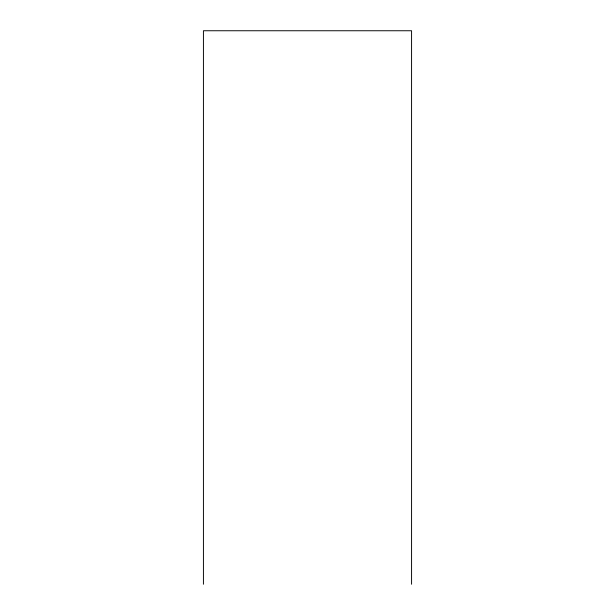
<?xml version="1.0" encoding="UTF-8"?>
<svg xmlns="http://www.w3.org/2000/svg" width="615" height="615" viewBox="0 0 615 615"><rect width="100%" height="100%" fill="white"/><g stroke="black" fill="none" stroke-linecap="round" stroke-linejoin="round"><path stroke-width="0.92" d="M411.573 584.25L411.573 30.75L203.427 30.75L203.427 584.25"/></g></svg>
